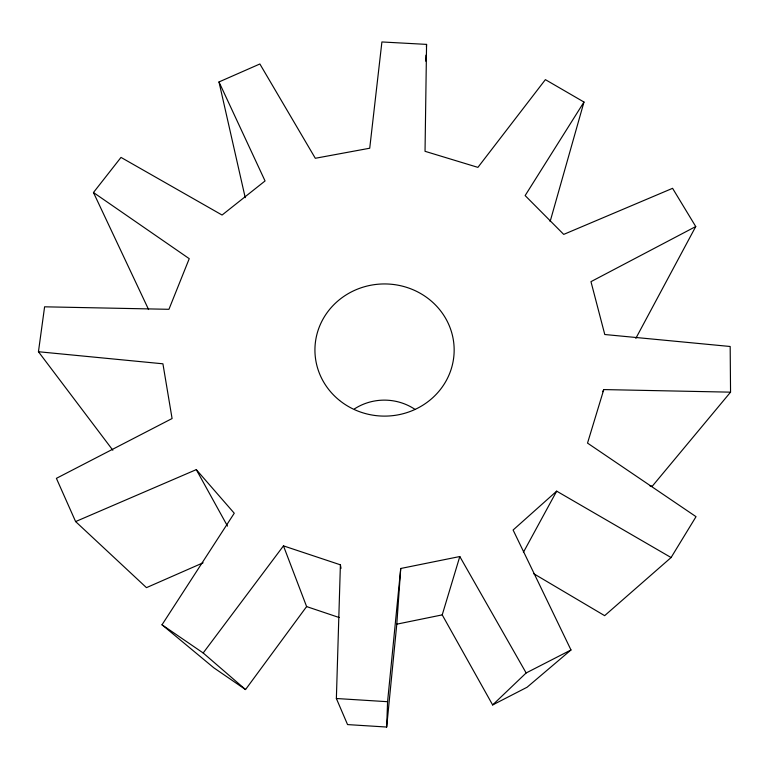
<?xml version="1.0" encoding="UTF-8"?>
<svg xmlns="http://www.w3.org/2000/svg" width="769" height="769" viewBox="0 0 769 769"><rect width="100%" height="100%" fill="white"/><g stroke="black" fill="none" stroke-linecap="round" stroke-linejoin="round"><path stroke-width="1.15" d="M245.224 197.671L218.992 81.947L259.874 63.981L315.309 158.279L369.726 148.225L381.905 41.959L426.564 44.391L425.036 151.31L477.914 167.373L545.384 79.64L583.979 102.046L550.123 221.559M459.804 556.535L442.223 614.883L492.641 704.952L526.15 672.962L459.804 556.535L400.726 568.483L396.794 624.168L386.672 727.041L347.559 724.59L336.37 698.512L340.398 564.821L283.463 545.865L203.179 652.977L245.542 689.562L306.61 606.578L283.463 545.865M386.672 727.041L387.576 701.703L400.726 568.483M425.632 61.116L425.959 55.137M426.43 46.784L426.564 44.391M112.851 450.23L38.45 351.731L44.602 306.812L168.94 309.311L189.241 258.672L93.462 192.519L121.002 157.405L222.078 215.041L265.055 180.955L218.992 81.947M583.979 102.046L525.14 195.576L563.715 234.401L672.577 188.318L695.743 226.547L590.967 281.656L604.78 334.515L730.175 346.492L730.55 392.161L603.78 389.575L587.526 443.098L696.032 516.672L671.087 557.544L604.645 615.661L533.58 573.616M602.665 391.7L603.78 389.575M635.828 338.37L695.743 226.547M523.41 552.277L556.679 491.151L671.087 557.544M245.542 689.562L213.82 667.809L162.009 624.793L234.257 513.231L196.297 469.628L75.612 521.574L56.397 478.347L172.083 418.538L162.922 363.804L38.45 351.731M730.55 392.161L652.429 486.037L650.036 485.979M556.679 491.151L513.106 530.014L570.983 649.968L527.073 687.246L492.641 704.952M526.15 672.962L570.983 649.968M203.112 562.793L146.466 587.651L75.612 521.574M396.794 624.168L442.223 614.883M336.37 698.512L387.576 701.703M306.61 606.578L339.196 617.536M162.009 624.793L203.179 652.977M196.297 469.628L227.499 526.102M93.462 192.519L148.58 309.542M340.398 564.821L341.023 568.349M354.413 408.916A54.032 52.407 0.1 0 1 414.895 409.3M339.6 400.486A69.614 66.086 0.1 0 0 453.056 361.757A69.614 66.086 0.1 0 0 360.978 287.837A69.614 66.086 0.1 0 0 339.6 400.486"/></g></svg>
